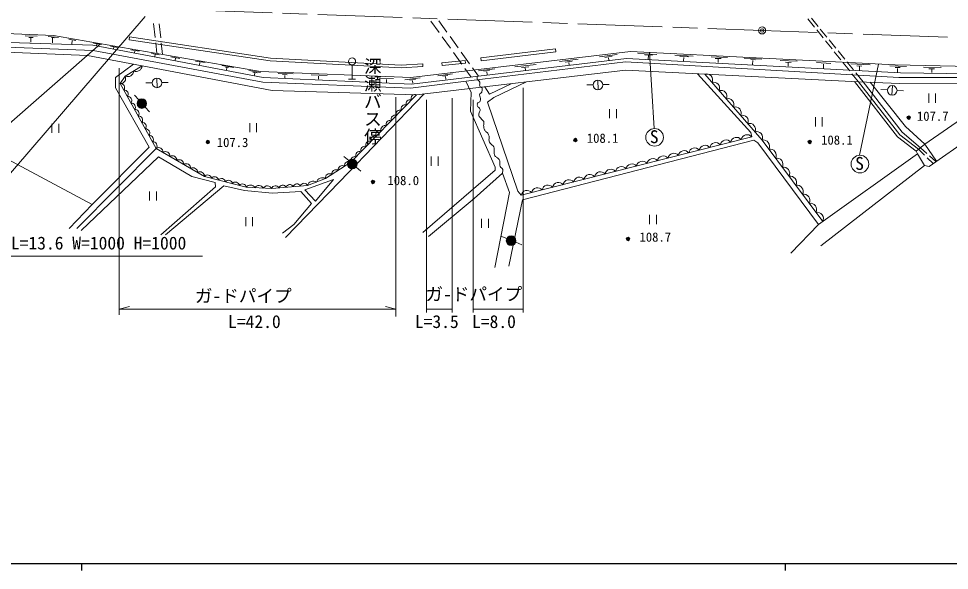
# Model space of a CAD drawing. Units: millimetres, scale not verified. Extents: x 40000 to 680000, y 20000 to 380000.
# Drawn here: x 159041 to 291340, y 204000 to 282437 of the extents above; entities that cross this region are included whole.
import ezdxf
from ezdxf.enums import TextEntityAlignment as Align

# ---------------------------------------------------------------- set-up
doc = ezdxf.new("R2010")
doc.units = ezdxf.units.MM
doc.header["$LTSCALE"] = 1000
doc.header["$PDMODE"] = 32
doc.header["$PDSIZE"] = 500
doc.linetypes.add('CHAIN', pattern=[18.5, 12, -1.5, 3.5, -1.5])
for name, color, linetype, lineweight in [('M-BGD', 7, 'Continuous', 13), ('M-BMK', 2, 'CHAIN', 13), ('M-BMK-SRVR', 3, 'Continuous', 13), ('M-STR-HTXT', 7, 'Continuous', 13), ('M-TTL-BAND', 7, 'Continuous', 25)]:
    doc.layers.add(name, color=color, linetype=linetype, lineweight=lineweight)
doc.styles.add('@ＭＳ ゴシック', font='')
doc.styles.add('ＭＳ ゴシック', font='')
doc.styles.get('@ＭＳ ゴシック').set_extended_font_data('@MS Gothic')
doc.styles.get('ＭＳ ゴシック').set_extended_font_data('MS Gothic')

msp = doc.modelspace()

# ---------------------------------------------------------------- hatches: boundary and pattern name
at = {"layer": 'M-BGD'}
for points in [[(177011, 269852, 0.97359), (176129, 270895, 0.01338), (176102, 270871, 0.41421), (176046, 269907, 0.41421)], [(206977, 261321, 0.97359), (205973, 262247, 0.01338), (205948, 262220, 0.41421), (206013, 261256, 0.41421)], [(229679, 250609, 0.97359), (228430, 251162, 0.01338), (228416, 251129, 0.41421), (228787, 250238, 0.41421)]]:
    msp.add_hatch(color=256, dxfattribs=at).paths.add_polyline_path(points)

# ---------------------------------------------------------------- linework, layer by layer
for p, q in [((217649, 282075), (218813, 280449)), ((218757, 282128), (219921, 280502)), ((271234, 282413), (272172, 281242)), ((271724, 282501), (272671, 281338)), ((164007, 280028), (149762, 280679)), ((178446, 279749), (178233, 281738)), ((179232, 279727), (179018, 281716)), ((272484, 280852), (273422, 279682)), ((272987, 280950), (273934, 279787)), ((150058, 279271), (169568, 278641)), ((159975, 279992), (161661, 279922)), ((160474, 279774), (161100, 279753)), ((160779, 279656), (160787, 279087)), ((163227, 279899), (164720, 279769)), ((163723, 279730), (164152, 279707)), ((163876, 279652), (163863, 279013)), ((193414, 274898), (164007, 280028)), ((166198, 279496), (167164, 279346)), ((166642, 279315), (166623, 278817)), ((174766, 279430), (174825, 279826)), ((174766, 279430), (194790, 276433)), ((174825, 279826), (194830, 276831)), ((219250, 279839), (220415, 278213)), ((220358, 279892), (221523, 278266)), ((273735, 279291), (274673, 278121)), ((274249, 279399), (275196, 278236)), ((169627, 277915), (150186, 278660)), ((150340, 277927), (168824, 277204)), ((156540, 266498), (170695, 278862)), ((169568, 278641), (193806, 274072)), ((193743, 273419), (169627, 277915)), ((169698, 278938), (170820, 278745)), ((170169, 278784), (170134, 278582)), ((172117, 278497), (173087, 278337)), ((172561, 278357), (172530, 278127)), ((174990, 277989), (176155, 277806)), ((175559, 277830), (175520, 277588)), ((178691, 277467), (178526, 279003)), ((179489, 277328), (179312, 278981)), ((224733, 276853), (235356, 278126)), ((235404, 277728), (235356, 278126)), ((275512, 277848), (276459, 276685)), ((168824, 277204), (176614, 275709)), ((177924, 277478), (179038, 277276)), ((178430, 277322), (178391, 277038)), ((180677, 276994), (181951, 276764)), ((181358, 276803), (181312, 276488)), ((194830, 276831), (213429, 275828)), ((246031, 277765), (214778, 274075)), ((214869, 273116), (245433, 276756)), ((220851, 277603), (222016, 275978)), ((221959, 277657), (223124, 276031)), ((224780, 276456), (224733, 276853)), ((224780, 276456), (235404, 277728)), ((235918, 276321), (238577, 276666)), ((241585, 277013), (244115, 277358)), ((242380, 276926), (243402, 277078)), ((242888, 276879), (242941, 276552)), ((245433, 276756), (284371, 274717)), ((283620, 275849), (246031, 277765)), ((247079, 277470), (249770, 277348)), ((248042, 277283), (249129, 277229)), ((248568, 277182), (248545, 276691)), ((249379, 266803), (248695, 277630)), ((252318, 277262), (254906, 277116)), ((253036, 277052), (254246, 276987)), ((253597, 276917), (253568, 276432)), ((257465, 276993), (259791, 276888)), ((258044, 276777), (258914, 276753)), ((258476, 276660), (258464, 276192)), ((262190, 276793), (264688, 276670)), ((263098, 276605), (263787, 276570)), ((274985, 277730), (275923, 276560)), ((172790, 274070), (175361, 275949)), ((176614, 275709), (195068, 272236)), ((184200, 276403), (185548, 276181)), ((184808, 276204), (184757, 275862)), ((187931, 275759), (189626, 275471)), ((188437, 275533), (188885, 275471)), ((188620, 275424), (188578, 275144)), ((194790, 276433), (213430, 275427)), ((206446, 273847), (206446, 275847)), ((213429, 275828), (216494, 276009)), ((213430, 275427), (216518, 275609)), ((216518, 275609), (216494, 276009)), ((219195, 276161), (222503, 276500)), ((219236, 275763), (219195, 276161)), ((219236, 275763), (222543, 276102)), ((222453, 275368), (223343, 274125)), ((222543, 276102), (222503, 276500)), ((245298, 276286), (223422, 273650)), ((223561, 275421), (224399, 274250)), ((224394, 275029), (226714, 275292)), ((229553, 275566), (232612, 275917)), ((230535, 275467), (231575, 275589)), ((231049, 275449), (231096, 275116)), ((236725, 276227), (237742, 276385)), ((237245, 276181), (237297, 275877)), ((284154, 274078), (245298, 276286)), ((263382, 276496), (263363, 275927)), ((267306, 276481), (269700, 276390)), ((268037, 276241), (268855, 276214)), ((268418, 276156), (268414, 275665)), ((272429, 276180), (274474, 276069)), ((273434, 275981), (273428, 275368)), ((276236, 276170), (277174, 274999)), ((276775, 276297), (277722, 275134)), ((277344, 275990), (280061, 275844)), ((278174, 275721), (278916, 275692)), ((278542, 275616), (278542, 275107)), ((278564, 263009), (281282, 275968)), ((282886, 275719), (285243, 275641)), ((283615, 275493), (284331, 275469)), ((300898, 275478), (283620, 275849)), ((283957, 275356), (283961, 274823)), ((287640, 275520), (290182, 275473)), ((288435, 275298), (289212, 275292)), ((288455, 261436), (308287, 275316)), ((288867, 275199), (288867, 274754)), ((172800, 272581), (172790, 274070)), ((178720, 272619), (178695, 273985)), ((191762, 275064), (193437, 274788)), ((192335, 274831), (192939, 274737)), ((192615, 274710), (192573, 274383)), ((214778, 274075), (193414, 274898)), ((193806, 274072), (214869, 273116)), ((195942, 274652), (198069, 274582)), ((196566, 274473), (197201, 274454)), ((196885, 274372), (196881, 274017)), ((200635, 274437), (202888, 274349)), ((201688, 274248), (201669, 273812)), ((210296, 273956), (212338, 273929)), ((213950, 273746), (216094, 274009)), ((215613, 271610), (245313, 275100)), ((218611, 274313), (220708, 274570)), ((219333, 274247), (220031, 274344)), ((219707, 274208), (219754, 273810)), ((225165, 274953), (225971, 275052)), ((225592, 274895), (225644, 274497)), ((245313, 275100), (278405, 273462)), ((255522, 274595), (263140, 266270)), ((277486, 274609), (278405, 273462)), ((278037, 274746), (279108, 273431)), ((301557, 274030), (284154, 274078)), ((302213, 274446), (284371, 274717)), ((287845, 264608), (301557, 274030)), ((177613, 264150), (172800, 272581)), ((177112, 273310), (178025, 273326)), ((179405, 273350), (180318, 273367)), ((214764, 272572), (193743, 273419)), ((205946, 273847), (206946, 273847)), ((211311, 273779), (211315, 273374)), ((214637, 273677), (215461, 273781)), ((223422, 273650), (214764, 272572)), ((215040, 273596), (215066, 273246)), ((222593, 273547), (223357, 271944)), ((225306, 272749), (225955, 271681)), ((225955, 271681), (229047, 273189)), ((226586, 271208), (231221, 273444)), ((239786, 273016), (240700, 273032)), ((241395, 272325), (241370, 273691)), ((242079, 273056), (242993, 273073)), ((283964, 265611), (277865, 273488)), ((278405, 273462), (284194, 273210)), ((278405, 273462), (284280, 265914)), ((284635, 266279), (279108, 273431)), ((280065, 273390), (285110, 267091)), ((283181, 271547), (283242, 272912)), ((284194, 273210), (300451, 273257)), ((140207, 271691), (169493, 256033)), ((175521, 271576), (176129, 270895)), ((195068, 272236), (215613, 271610)), ((204673, 259254), (216697, 271737)), ((223357, 271944), (223285, 269272)), ((281619, 272338), (282532, 272297)), ((283910, 272233), (284823, 272193)), ((288399, 271786), (288399, 270486)), ((289374, 270486), (289374, 271786)), ((225666, 270577), (226586, 271208)), ((225666, 270577), (230015, 257917)), ((177047, 269865), (177656, 269183)), ((223285, 269272), (226790, 261316)), ((243034, 269572), (243034, 268272)), ((244009, 268272), (244009, 269572)), ((163775, 267484), (163775, 266184)), ((164750, 266184), (164750, 267484)), ((191883, 267586), (191883, 266286)), ((192858, 266286), (192858, 267586)), ((272291, 268414), (272291, 267114)), ((273266, 267114), (273266, 268414)), ((263140, 266270), (263243, 265616)), ((287219, 264085), (284635, 266279)), ((285110, 267091), (287845, 264608)), ((263243, 265616), (230478, 257321)), ((230655, 256680), (263526, 265147)), ((263526, 265147), (264118, 264766)), ((264118, 264766), (272745, 253180)), ((286606, 263575), (283964, 265611)), ((284280, 265914), (286945, 263857)), ((287845, 264608), (286606, 263575)), ((289503, 262169), (287845, 264608)), ((167307, 252602), (178591, 263994)), ((169493, 256033), (177613, 264150)), ((286799, 263233), (286606, 263575)), ((286945, 263857), (287803, 263019)), ((287219, 264085), (288137, 263268)), ((167921, 252298), (178913, 262800)), ((178913, 262800), (183685, 259986)), ((205285, 262848), (205973, 262247)), ((217696, 262827), (217696, 261527)), ((218671, 261527), (218671, 262827)), ((272745, 253180), (286799, 263233)), ((287816, 261537), (286799, 263233)), ((288161, 262669), (289020, 261831)), ((288511, 262935), (289429, 262118)), ((207011, 261338), (207700, 260737)), ((226778, 260901), (216509, 252031)), ((226790, 261316), (226778, 260901)), ((273064, 250130), (287816, 261537)), ((287816, 261537), (288455, 261436)), ((183685, 259986), (186989, 259145)), ((199708, 258076), (203797, 259549)), ((203797, 259549), (201233, 256499)), ((223810, 256887), (227814, 260476)), ((227814, 260476), (228820, 257715)), ((187028, 258540), (179235, 251719)), ((179932, 251719), (188231, 258658)), ((186989, 259145), (187028, 258540)), ((188231, 258658), (191150, 258001)), ((191150, 258001), (195098, 257639)), ((196980, 251302), (204673, 259254)), ((201233, 256499), (199708, 258076)), ((177657, 257858), (177657, 256558)), ((178632, 256558), (178632, 257858)), ((195098, 257639), (199142, 257853)), ((199142, 257853), (200694, 256170)), ((217324, 251453), (223810, 256887)), ((228820, 257715), (226710, 247066)), ((228732, 247246), (230655, 256680)), ((230015, 257917), (230478, 257321)), ((166222, 252622), (169493, 256033)), ((200694, 256170), (198137, 253156)), ((191321, 254215), (191321, 252915)), ((192296, 252915), (192296, 254215)), ((248713, 254529), (248713, 253229)), ((249688, 253229), (249688, 254529)), ((198137, 253156), (196532, 251920)), ((224832, 253987), (224832, 252687)), ((225807, 252687), (225807, 253987)), ((272745, 253180), (268794, 249086)), ((227585, 251509), (228430, 251162)), ((229706, 250637), (230551, 250290))]:
    msp.add_line(p, q, dxfattribs=at)
for points in [[(215613, 271610), (206284, 262035), (202642, 259691), (200126, 258727), (195014, 258280), (191405, 258457), (185454, 259990), (178591, 263994), (173473, 273199), (174203, 274244), (176614, 275709)], [(273337, 253603), (264713, 265172), (256587, 274542)]]:
    msp.add_lwpolyline(points, dxfattribs=at)
for centre, radius in [((206446, 276347), 500), ((178708, 273302), 683), ((241382, 273008), 683), ((283212, 272229), 683), ((176556, 270361), 683), ((285560, 268367), 150), ((285560, 268367), 120), ((285560, 268367), 90), ((285560, 268367), 60), ((285560, 268367), 30), ((285560, 268367), 20), ((249440, 265554), 1250), ((185933, 264886), 150), ((185933, 264886), 120), ((185933, 264886), 90), ((185933, 264886), 60), ((185933, 264886), 30), ((185933, 264886), 20), ((238180, 265171), 150), ((238180, 265171), 120), ((238180, 265171), 90), ((238180, 265171), 60), ((238180, 265171), 30), ((238180, 265171), 20), ((271485, 264907), 150), ((271485, 264907), 120), ((271485, 264907), 90), ((271485, 264907), 60), ((271485, 264907), 30), ((271485, 264907), 20), ((206463, 261770), 683), ((278625, 261761), 1250), ((209408, 259218), 150), ((209408, 259218), 120), ((209408, 259218), 90), ((209408, 259218), 60), ((209408, 259218), 30), ((209408, 259218), 20), ((229047, 250869), 683), ((245669, 251114), 150), ((245669, 251114), 120), ((245669, 251114), 90), ((245669, 251114), 60), ((245669, 251114), 30), ((245669, 251114), 20)]:
    msp.add_circle(centre, radius, dxfattribs=at)
for centre, radius, start, end in [((175733, 275800), 885, 248.4816, 354.06421), ((173505, 273954), 755, 267.53599, 22.62521), ((174527, 275068), 885, 248.4816, 354.06421), ((256829, 273726), 851, 335.28864, 106.57854), ((173536, 272631), 571, 321.85392, 96.29176), ((257845, 272555), 851, 335.28864, 106.57854), ((174047, 271711), 571, 321.85392, 96.29176), ((174559, 270790), 571, 321.85392, 96.29176), ((215399, 271100), 553, 67.25382, 204.23051), ((258861, 271384), 851, 335.28864, 106.57854), ((175071, 269870), 571, 321.85392, 96.29176), ((213964, 269627), 553, 67.25382, 204.23051), ((214682, 270364), 553, 67.25382, 204.23051), ((259877, 270213), 851, 335.28864, 106.57854), ((260892, 269041), 851, 335.28864, 106.57854), ((175583, 268949), 571, 321.85392, 96.29176), ((176094, 268029), 571, 321.85392, 96.29176), ((212529, 268154), 553, 67.25382, 204.23051), ((213246, 268891), 553, 67.25382, 204.23051), ((261908, 267870), 851, 335.28864, 106.57854), ((176606, 267108), 571, 321.85392, 96.29176), ((211811, 267418), 553, 67.25382, 204.23051), ((262924, 266699), 851, 335.28864, 106.57854), ((177118, 266188), 571, 321.85392, 96.29176), ((210376, 265945), 553, 67.25382, 204.23051), ((211094, 266681), 553, 67.25382, 204.23051), ((262582, 265098), 840, 38.08733, 170.32751), ((263940, 265528), 851, 335.28864, 106.57854), ((177630, 265267), 571, 321.85392, 96.29176), ((178142, 264347), 571, 321.85392, 96.29176), ((208941, 264472), 553, 67.25382, 204.23051), ((209658, 265208), 553, 67.25382, 204.23051), ((258114, 263967), 840, 38.08733, 170.32751), ((259603, 264344), 840, 38.08733, 170.32751), ((261093, 264721), 840, 38.08733, 170.32751), ((264877, 264295), 893, 332.79996, 100.60908), ((178937, 263462), 635, 356.41892, 123.06821), ((179918, 262890), 635, 356.41892, 123.06821), ((207505, 262999), 553, 67.25382, 204.23051), ((208223, 263735), 553, 67.25382, 204.23051), ((252157, 262458), 840, 38.08733, 170.32751), ((253646, 262835), 840, 38.08733, 170.32751), ((255135, 263212), 840, 38.08733, 170.32751), ((256625, 263590), 840, 38.08733, 170.32751), ((265835, 263009), 893, 332.79996, 100.60908), ((180898, 262318), 635, 356.41892, 123.06821), ((181879, 261746), 635, 356.41892, 123.06821), ((205960, 261537), 594, 57.01302, 188.53406), ((206788, 262262), 553, 67.25382, 204.23051), ((247689, 261327), 840, 38.08733, 170.32751), ((249178, 261704), 840, 38.08733, 170.32751), ((250667, 262081), 840, 38.08733, 170.32751), ((266794, 261724), 893, 332.79996, 100.60908), ((182859, 261174), 635, 356.41892, 123.06821), ((183839, 260602), 635, 356.41892, 123.06821), ((184820, 260030), 635, 356.41892, 123.06821), ((204139, 260365), 594, 57.01302, 188.53406), ((205050, 260951), 594, 57.01302, 188.53406), ((241731, 259819), 840, 38.08733, 170.32751), ((243221, 260196), 840, 38.08733, 170.32751), ((244710, 260573), 840, 38.08733, 170.32751), ((246199, 260950), 840, 38.08733, 170.32751), ((267752, 260438), 893, 332.79996, 100.60908), ((185900, 259669), 550, 6.85057, 144.25191), ((186892, 259414), 550, 6.85057, 144.25191), ((187884, 259158), 550, 6.85057, 144.25191), ((188875, 258903), 550, 6.85057, 144.25191), ((200924, 258526), 823, 56.05194, 165.88925), ((202182, 259008), 823, 56.05194, 165.88925), ((203229, 259779), 594, 57.01302, 188.53406), ((237263, 258688), 840, 38.08733, 170.32751), ((238753, 259065), 840, 38.08733, 170.32751), ((240242, 259442), 840, 38.08733, 170.32751), ((268710, 259153), 893, 332.79996, 100.60908), ((189867, 258647), 550, 6.85057, 144.25191), ((190859, 258392), 550, 6.85057, 144.25191), ((191989, 258085), 693, 26.85692, 147.51197), ((193192, 258026), 693, 26.85692, 147.51197), ((194396, 257966), 693, 26.85692, 147.51197), ((195543, 258124), 551, 26.40746, 163.58713), ((196565, 258213), 551, 26.40746, 163.58713), ((197588, 258303), 551, 26.40746, 163.58713), ((198610, 258392), 551, 26.40746, 163.58713), ((199632, 258481), 551, 26.40746, 163.58713), ((231306, 257179), 840, 38.08733, 170.32751), ((232795, 257556), 840, 38.08733, 170.32751), ((234284, 257934), 840, 38.08733, 170.32751), ((235774, 258311), 840, 38.08733, 170.32751), ((269668, 257868), 893, 332.79996, 100.60908), ((270627, 256582), 893, 332.79996, 100.60908), ((271585, 255297), 893, 332.79996, 100.60908), ((272543, 254011), 893, 332.79996, 100.60908)]:
    msp.add_arc(centre, radius, start, end, dxfattribs=at)
msp.add_open_spline([(224262, 274234), (224240, 274131), (224233, 274093), (224234, 274001), (224235, 273903), (224224, 273838), (224273, 273753), (224335, 273646), (224447, 273656), (224520, 273557), (224589, 273464), (224613, 273393), (224619, 273277), (224626, 273161), (224558, 273100), (224567, 272984), (224573, 272892), (224573, 272829), (224631, 272756), (224713, 272654), (224856, 272697), (224917, 272581), (224980, 272462), (224923, 272371), (224911, 272236), (224902, 272128), (224917, 272057), (224865, 271962), (224803, 271851), (224675, 271868), (224613, 271757), (224550, 271645), (224577, 271557), (224590, 271429), (224605, 271288), (224693, 271225), (224701, 271084), (224711, 270900), (224712, 270770), (224602, 270622), (224507, 270496), (224345, 270543), (224257, 270412), (224204, 270333), (224253, 270263), (224253, 270168), (224252, 270097), (224217, 270048), (224253, 269987), (224338, 269840), (224459, 269818), (224568, 269689), (224615, 269633), (224630, 269590), (224644, 269519), (224681, 269329), (224549, 269233), (224505, 269044), (224480, 268934), (224455, 268872), (224453, 268758), (224451, 268670), (224448, 268614), (224488, 268536), (224548, 268418), (224632, 268388), (224722, 268291), (224819, 268185), (224868, 268120), (224967, 268016), (225046, 267933), (225128, 267915), (225176, 267811), (225208, 267743), (225171, 267693), (225167, 267617), (225158, 267425), (225123, 267317), (225144, 267126), (225160, 266973), (225176, 266886), (225226, 266741), (225275, 266597), (225316, 266513), (225424, 266408), (225472, 266361), (225514, 266354), (225564, 266311), (225701, 266194), (225742, 266092), (225833, 265937), (225878, 265861), (225893, 265812), (225915, 265727), (225942, 265625), (225939, 265563), (225938, 265458), (225937, 265359), (225891, 265306), (225898, 265207), (225910, 265018), (225946, 264905), (226047, 264745), (226172, 264546), (226342, 264517), (226485, 264330), (226561, 264230), (226589, 264160), (226625, 264040), (226668, 263897), (226649, 263808), (226654, 263660), (226660, 263502), (226631, 263412), (226654, 263256), (226674, 263128), (226669, 263043), (226742, 262935), (226843, 262785), (226950, 262744), (227087, 262625), (227195, 262531), (227291, 262508), (227367, 262386), (227448, 262255), (227428, 262153), (227443, 262000), (227458, 261848), (227414, 261759), (227443, 261609), (227470, 261470), (227504, 261389), (227595, 261281), (227656, 261210), (227732, 261214), (227786, 261138), (227871, 261020), (227848, 260916), (227848, 260770), (227848, 260655), (227841, 260606), (227814, 260476)], degree=3, knots=[0, 0, 0, 0, 1, 1, 1, 2, 2, 2, 3, 3, 3, 4, 4, 4, 5, 5, 5, 6, 6, 6, 7, 7, 7, 8, 8, 8, 9, 9, 9, 10, 10, 10, 11, 11, 11, 12, 12, 12, 13, 13, 13, 14, 14, 14, 15, 15, 15, 16, 16, 16, 17, 17, 17, 18, 18, 18, 19, 19, 19, 20, 20, 20, 21, 21, 21, 22, 22, 22, 23, 23, 23, 24, 24, 24, 25, 25, 25, 26, 26, 26, 27, 27, 27, 28, 28, 28, 29, 29, 29, 30, 30, 30, 31, 31, 31, 32, 32, 32, 33, 33, 33, 34, 34, 34, 35, 35, 35, 36, 36, 36, 37, 37, 37, 38, 38, 38, 39, 39, 39, 40, 40, 40, 41, 41, 41, 42, 42, 42, 43, 43, 43, 44, 44, 44, 45, 45, 45, 46, 46, 46, 47, 47, 47, 47], dxfattribs=at)
for p in [(285560, 268367), (185933, 264886), (238180, 265171), (271485, 264907), (209408, 259218), (245669, 251114)]:
    msp.add_point(p, dxfattribs=at)
at = {"layer": 'M-BMK'}
for p in [(164586, 284363), (365008, 277145)]:
    msp.add_line(p, (264720, 280757), dxfattribs=at)
at = {"layer": 'M-BMK-SRVR'}
msp.add_circle((264720, 280757), 500, dxfattribs=at)
msp.add_point((264720, 280757), dxfattribs=at)
at = {"layer": 'M-STR-HTXT'}
for p, q in [((147703, 248689), (177038, 282752)), ((173312, 240345), (173312, 275375)), ((230747, 240644), (230747, 272617)), ((212668, 240099), (212668, 271247)), ((217035, 240644), (217035, 270907)), ((220688, 271144), (220688, 240644)), ((223666, 240644), (223666, 270907)), ((147703, 248689), (185182, 248689)), ((173312, 241137), (174812, 241512)), ((173312, 241137), (212668, 241137)), ((212668, 241137), (211168, 241512)), ((217035, 241137), (220688, 241137)), ((223666, 241137), (230747, 241137))]:
    msp.add_line(p, q, dxfattribs=at)
at = {"layer": 'M-TTL-BAND'}
for p, q in [((40000, 205000), (579000, 205000)), ((168000, 205000), (168000, 204000)), ((268000, 205000), (268000, 204000))]:
    msp.add_line(p, q, dxfattribs=at)

# ---------------------------------------------------------------- texts
at = {"layer": 'M-BGD', "style": '@ＭＳ ゴシック'}
msp.add_text('深瀬バス停', height=1833, rotation=270, dxfattribs=at).set_placement((207899, 276944), align=Align.BOTTOM_LEFT)
at = {"layer": 'M-BGD', "style": 'ＭＳ ゴシック'}
for s, height, p in [('107.7', 1320, (286725, 267515)), ('108.1', 1320, (239804, 264384)), ('S', 1833, (248761, 264181)), ('107.3', 1320, (187203, 263784)), ('108.1', 1320, (273109, 264120)), ('S', 1833, (277946, 260387)), ('108.0', 1320, (211467, 258372)), ('108.7', 1320, (247294, 250328))]:
    msp.add_text(s, height=height, dxfattribs=at).set_placement(p, align=Align.BOTTOM_LEFT)
at = {"layer": 'M-STR-HTXT', "style": 'ＭＳ ゴシック'}
for s, p in [('BOX\u3000L=13.6 W=1000 H=1000', (151698, 249068)), ('ガ-ドパイプ', (184102, 241551)), ('ガ-ドパイプ', (216867, 241807)), ('L=42.0', (188815, 237902)), ('L=3.5', (215363, 237902)), ('L=8.0', (223489, 237902))]:
    msp.add_text(s, height=1833, dxfattribs=at).set_placement(p, align=Align.BOTTOM_LEFT)

doc.saveas('drawing.dxf')
